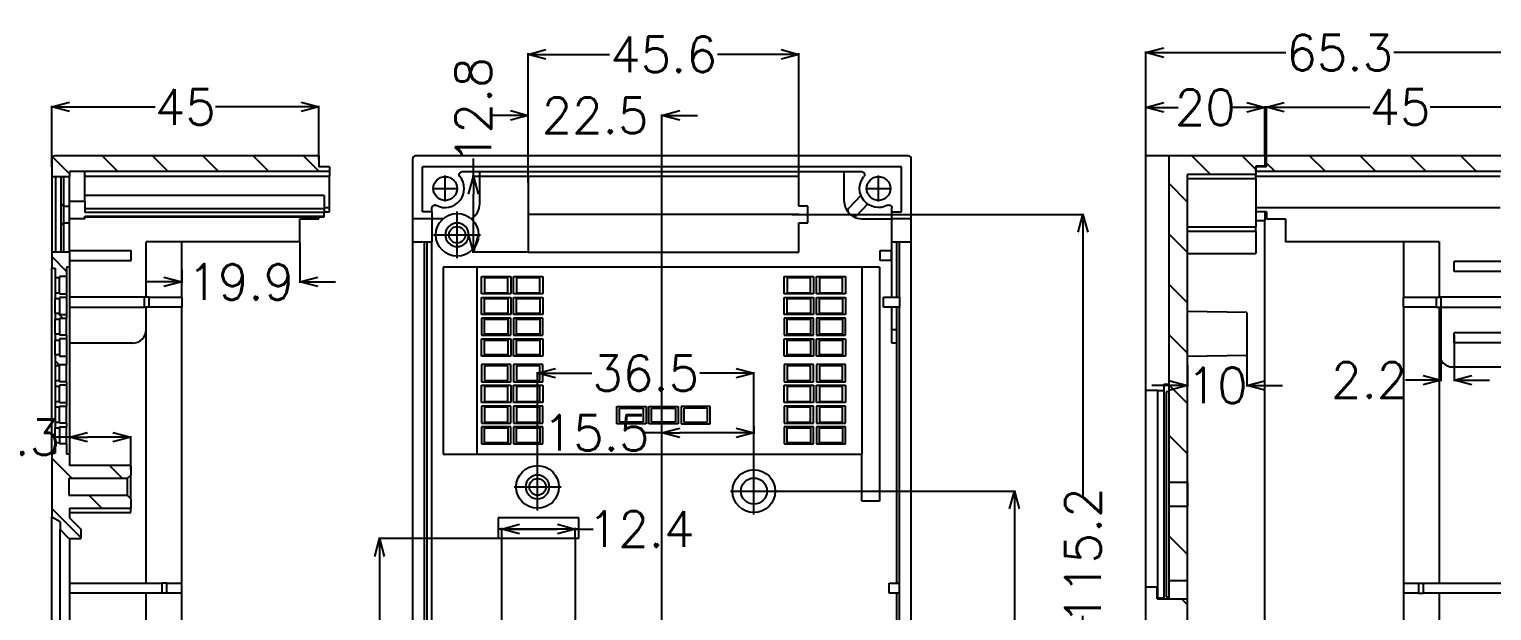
# Model space of a CAD drawing. Header units: millimetres. Extents: x 0 to 1895, y 0 to 1126.
# Drawn here: x 1080.5 to 1326.9, y 794.7 to 892.7 of the extents above; entities that cross this region are included whole.
import ezdxf
from ezdxf.lldxf.tags import DXFTag

# ---------------------------------------------------------------- set-up
doc = ezdxf.new("R2010")
doc.units = ezdxf.units.MM
doc.header["$MEASUREMENT"] = 0
doc.layers.get('0').update_dxf_attribs({"linetype": 'CONTINUOUS'})
doc.layers.get('Defpoints').update_dxf_attribs({"linetype": 'CONTINUOUS'})
doc.layers.add('1', color=7, linetype='CONTINUOUS')
doc.layers.add('2', color=7, linetype='CONTINUOUS')
doc.styles.get("Standard").update_dxf_attribs({"font": 'txt', "bigfont": 'gbcbig.shx'})
tags = doc.linetypes.add('CENTER', pattern=[2, 1.25, -0.25, 0.25, -0.25]).pattern_tags.tags
tags[10:11] = [DXFTag(74, 4), DXFTag(75, 0), DXFTag(340, '0'), DXFTag(46, 0.0), DXFTag(50, 0.0), DXFTag(44, 0.0), DXFTag(45, 0.0)]
tags[8:9] = [DXFTag(74, 4), DXFTag(75, 0), DXFTag(340, '0'), DXFTag(46, 0.0), DXFTag(50, 0.0), DXFTag(44, 0.0), DXFTag(45, 0.0)]
tags[6:7] = [DXFTag(74, 4), DXFTag(75, 0), DXFTag(340, '0'), DXFTag(46, 0.0), DXFTag(50, 0.0), DXFTag(44, 0.0), DXFTag(45, 0.0)]
tags[4:5] = [DXFTag(74, 4), DXFTag(75, 0), DXFTag(340, '0'), DXFTag(46, 0.0), DXFTag(50, 0.0), DXFTag(44, 0.0), DXFTag(45, 0.0)]
doc.dimstyles.new('副本 (2)Standard', dxfattribs={"dimtxt": 6, "dimasz": 3, "dimexe": 0.18, "dimexo": 0.0625, "dimgap": 0.09, "dimtad": 0, "dimdec": 1, "dimzin": 0, "dimdsep": 46, "dimtxsty": 'Standard', "dimblk": 'OPEN30', "dimcen": 0.09, "dimclrd": 3, "dimclre": 3, "dimclrt": 6, "dimadec": 0, "dimazin": 0, "dimtfac": 1, "dimtdec": 4, "dimtofl": 0, "dimtmove": 0, "dimatfit": 3, "dimfxl": 0, "dimtolj": 1, "dimtzin": 0, "dimarcsym": 0})

# ---------------------------------------------------------------- blocks, each defined once
blk = doc.blocks.new('_Open30')
at = {"color": 0, "linetype": 'ByBlock', "lineweight": -2}
for p, q in [((-1, 0.268), (0, 0)), ((0, 0), (-1, -0.268)), ((0, 0), (-1, 0))]:
    blk.add_line(p, q, dxfattribs=at)
blk = doc.blocks.new('*D67')
at = {"color": 3, "lineweight": -2}
for p, q in [((1268.66, 870.47), (1268.66, 888.93)), ((1271.66, 888.75), (1292.22, 888.75)), ((1330.96, 888.75), (1310.4, 888.75)), ((1333.96, 870.18), (1333.96, 888.93))]:
    blk.add_line(p, q, dxfattribs=at)
at = {"layer": 'Defpoints', "color": 0}
for p in [(1268.66, 888.75), (1268.66, 870.41), (1333.96, 870.12)]:
    blk.add_point(p, dxfattribs=at)
at = {"color": 3, "lineweight": -2, "xscale": 3, "yscale": 3, "zscale": 3, "rotation": 180}
blk.add_blockref('_Open30', (1268.66, 888.75), dxfattribs=at)
at = {"color": 3, "lineweight": -2, "xscale": 3, "yscale": 3, "zscale": 3}
blk.add_blockref('_Open30', (1333.96, 888.75), dxfattribs=at)
at = {"color": 6, "insert": (1301.31, 888.75), "char_height": 6, "attachment_point": 5}
blk.add_mtext('\\A1;65.3', dxfattribs=at)
blk = doc.blocks.new('*D68')
at = {"color": 3, "lineweight": -2}
for p, q in [((1288.96, 871.39), (1288.96, 879.74)), ((1333.96, 875.25), (1333.96, 879.74)), ((1291.96, 879.56), (1306.37, 879.56)), ((1330.96, 879.56), (1316.55, 879.56))]:
    blk.add_line(p, q, dxfattribs=at)
at = {"layer": 'Defpoints', "color": 0}
for p in [(1333.96, 879.56), (1333.96, 875.18), (1288.96, 871.33)]:
    blk.add_point(p, dxfattribs=at)
at = {"color": 3, "lineweight": -2, "xscale": 3, "yscale": 3, "zscale": 3, "rotation": 180}
blk.add_blockref('_Open30', (1288.96, 879.56), dxfattribs=at)
at = {"color": 3, "lineweight": -2, "xscale": 3, "yscale": 3, "zscale": 3}
blk.add_blockref('_Open30', (1333.96, 879.56), dxfattribs=at)
at = {"color": 6, "insert": (1311.46, 879.56), "char_height": 6, "attachment_point": 5}
blk.add_mtext('\\A1;45', dxfattribs=at)
blk = doc.blocks.new('*D70')
at = {"color": 3, "lineweight": -2}
for p, q in [((1268.66, 878.22), (1268.66, 879.7)), ((1288.66, 871.39), (1288.66, 879.7)), ((1271.66, 879.52), (1274.07, 879.52)), ((1285.66, 879.52), (1283.25, 879.52))]:
    blk.add_line(p, q, dxfattribs=at)
at = {"layer": 'Defpoints', "color": 0}
for p in [(1268.66, 879.52), (1268.66, 878.16), (1288.66, 871.33)]:
    blk.add_point(p, dxfattribs=at)
at = {"color": 3, "lineweight": -2, "xscale": 3, "yscale": 3, "zscale": 3, "rotation": 180}
blk.add_blockref('_Open30', (1268.66, 879.52), dxfattribs=at)
at = {"color": 3, "lineweight": -2, "xscale": 3, "yscale": 3, "zscale": 3}
blk.add_blockref('_Open30', (1288.66, 879.52), dxfattribs=at)
at = {"color": 6, "insert": (1278.66, 879.52), "char_height": 6, "attachment_point": 5}
blk.add_mtext('\\A1;20', dxfattribs=at)
blk = doc.blocks.new('*D71')
at = {"color": 3, "lineweight": -2}
for p, q in [((1275.66, 836.04), (1275.66, 832.46)), ((1285.66, 837.67), (1285.66, 832.46)), ((1272.66, 832.64), (1269.66, 832.64)), ((1288.66, 832.64), (1291.66, 832.64))]:
    blk.add_line(p, q, dxfattribs=at)
at = {"layer": 'Defpoints', "color": 0}
for p in [(1285.66, 837.73), (1275.66, 836.11), (1275.66, 832.64)]:
    blk.add_point(p, dxfattribs=at)
at = {"color": 3, "lineweight": -2, "xscale": 3, "yscale": 3, "zscale": 3}
blk.add_blockref('_Open30', (1275.66, 832.64), dxfattribs=at)
at = {"color": 3, "lineweight": -2, "xscale": 3, "yscale": 3, "zscale": 3, "rotation": 180}
blk.add_blockref('_Open30', (1285.66, 832.64), dxfattribs=at)
at = {"color": 6, "insert": (1280.66, 832.64), "char_height": 6, "attachment_point": 5}
blk.add_mtext('\\A1;10', dxfattribs=at)
blk = doc.blocks.new('*D75')
at = {"color": 3, "lineweight": -2}
for p, q in [((1318.36, 846.87), (1318.36, 833.36)), ((1320.56, 841.09), (1320.56, 833.36)), ((1315.36, 833.54), (1312.36, 833.54)), ((1323.56, 833.54), (1326.56, 833.54))]:
    blk.add_line(p, q, dxfattribs=at)
at = {"layer": 'Defpoints', "color": 0}
for p in [(1318.36, 846.93), (1320.56, 841.16), (1320.56, 833.54)]:
    blk.add_point(p, dxfattribs=at)
at = {"color": 3, "lineweight": -2, "xscale": 3, "yscale": 3, "zscale": 3}
blk.add_blockref('_Open30', (1318.36, 833.54), dxfattribs=at)
at = {"color": 3, "lineweight": -2, "xscale": 3, "yscale": 3, "zscale": 3, "rotation": 180}
blk.add_blockref('_Open30', (1320.56, 833.54), dxfattribs=at)
at = {"color": 6, "insert": (1306.27, 833.54), "char_height": 6, "attachment_point": 5}
blk.add_mtext('\\A1;2.2', dxfattribs=at)
blk = doc.blocks.new('*D91')
at = {"color": 3, "lineweight": -2}
for p, q in [((1428.03, 857.83), (1428.21, 857.83)), ((1428.12, 857.74), (1428.12, 857.92)), ((1435, 853.37), (1432.49, 855))]:
    blk.add_line(p, q, dxfattribs=at)
at = {"layer": 'Defpoints', "color": 0}
for p in [(1426.27, 859.02), (1429.97, 856.63)]:
    blk.add_point(p, dxfattribs=at)
at = {"color": 3, "lineweight": -2, "xscale": 3, "yscale": 3, "zscale": 3, "rotation": 147.0817108154297}
blk.add_blockref('_Open30', (1429.97, 856.63), dxfattribs=at)
at = {"color": 6, "insert": (1442.63, 848.43), "char_height": 6, "attachment_point": 5, "rotation": 327.0817}
blk.add_mtext('\\A1;∅4.4', dxfattribs=at)
blk = doc.blocks.new('*D92')
at = {"color": 3, "lineweight": -2}
for p, q in [((1397.85, 874.83), (1407.85, 869.07)), ((1412.53, 866.33), (1412.71, 866.33)), ((1412.62, 866.24), (1412.62, 866.42))]:
    blk.add_line(p, q, dxfattribs=at)
at = {"layer": 'Defpoints', "color": 0}
for p in [(1410.45, 867.58), (1414.79, 865.08)]:
    blk.add_point(p, dxfattribs=at)
at = {"color": 3, "lineweight": -2, "xscale": 3, "yscale": 3, "zscale": 3, "rotation": 330.0817565917969}
blk.add_blockref('_Open30', (1410.45, 867.58), dxfattribs=at)
at = {"color": 6, "insert": (1393.44, 877.37), "char_height": 6, "attachment_point": 5, "rotation": 330.0817}
blk.add_mtext('\\A1;∅5', dxfattribs=at)
blk = doc.blocks.new('*D93')
at = {"color": 3, "lineweight": -2}
for p, q in [((1155.35, 867.88), (1155.35, 870.88)), ((1164.53, 867.88), (1155.17, 867.88)), ((1155.35, 858.08), (1155.35, 864.88)), ((1164.53, 855.08), (1155.17, 855.08))]:
    blk.add_line(p, q, dxfattribs=at)
at = {"layer": 'Defpoints', "color": 0}
for p in [(1155.35, 867.88), (1164.59, 867.88), (1164.59, 855.08)]:
    blk.add_point(p, dxfattribs=at)
at = {"color": 3, "lineweight": -2, "xscale": 3, "yscale": 3, "zscale": 3}
for p, rotation in [((1155.35, 867.88), 90), ((1155.35, 855.08), 270)]:
    blk.add_blockref('_Open30', p, dxfattribs=dict(at, rotation=rotation))
at = {"color": 6, "insert": (1155.35, 878.97), "char_height": 6, "attachment_point": 5, "rotation": 90}
blk.add_mtext('\\A1;12.8', dxfattribs=at)
blk = doc.blocks.new('*D94')
at = {"color": 3, "lineweight": -2}
for p, q in [((1164.59, 866.88), (1164.59, 888.63)), ((1167.59, 888.45), (1178.3, 888.45)), ((1207.19, 888.45), (1196.48, 888.45)), ((1210.19, 866.88), (1210.19, 888.63))]:
    blk.add_line(p, q, dxfattribs=at)
at = {"layer": 'Defpoints', "color": 0}
for p in [(1210.19, 888.45), (1164.59, 866.82), (1210.19, 866.82)]:
    blk.add_point(p, dxfattribs=at)
at = {"color": 3, "lineweight": -2, "xscale": 3, "yscale": 3, "zscale": 3, "rotation": 180}
blk.add_blockref('_Open30', (1164.59, 888.45), dxfattribs=at)
at = {"color": 3, "lineweight": -2, "xscale": 3, "yscale": 3, "zscale": 3}
blk.add_blockref('_Open30', (1210.19, 888.45), dxfattribs=at)
at = {"color": 6, "insert": (1187.39, 888.45), "char_height": 6, "attachment_point": 5}
blk.add_mtext('\\A1;45.6', dxfattribs=at)
blk = doc.blocks.new('*D95')
at = {"color": 3, "lineweight": -2}
for p, q in [((1161.59, 878.16), (1158.59, 878.16)), ((1164.59, 874.88), (1164.59, 878.34)), ((1187.12, 870.63), (1187.12, 878.34)), ((1190.12, 878.16), (1193.12, 878.16))]:
    blk.add_line(p, q, dxfattribs=at)
at = {"layer": 'Defpoints', "color": 0}
for p in [(1187.12, 878.16), (1164.59, 874.81), (1187.12, 870.57)]:
    blk.add_point(p, dxfattribs=at)
at = {"color": 3, "lineweight": -2, "xscale": 3, "yscale": 3, "zscale": 3}
blk.add_blockref('_Open30', (1164.59, 878.16), dxfattribs=at)
at = {"color": 3, "lineweight": -2, "xscale": 3, "yscale": 3, "zscale": 3, "rotation": 180}
blk.add_blockref('_Open30', (1187.12, 878.16), dxfattribs=at)
at = {"color": 6, "insert": (1175.86, 878.16), "char_height": 6, "attachment_point": 5}
blk.add_mtext('\\A1;22.5', dxfattribs=at)
blk = doc.blocks.new('*D96')
at = {"color": 3, "lineweight": -2}
for p, q in [((1209.07, 861.48), (1258.22, 861.48)), ((1258.04, 858.48), (1258.04, 813.99)), ((1258.04, 749.33), (1258.04, 793.81)), ((1224.91, 746.33), (1258.22, 746.33))]:
    blk.add_line(p, q, dxfattribs=at)
at = {"layer": 'Defpoints', "color": 0}
for p in [(1209.01, 861.48), (1224.85, 746.33), (1258.04, 746.33)]:
    blk.add_point(p, dxfattribs=at)
at = {"color": 3, "lineweight": -2, "xscale": 3, "yscale": 3, "zscale": 3}
for p, rotation in [((1258.04, 861.48), 90), ((1258.04, 746.33), 270)]:
    blk.add_blockref('_Open30', p, dxfattribs=dict(at, rotation=rotation))
at = {"color": 6, "insert": (1258.04, 803.9), "char_height": 6, "attachment_point": 5, "rotation": 90}
blk.add_mtext('\\A1;115.2', dxfattribs=at)
blk = doc.blocks.new('*D97')
at = {"color": 3, "lineweight": -2}
for p, q in [((1166.17, 819.55), (1166.17, 834.89)), ((1169.17, 834.71), (1175.31, 834.71)), ((1199.62, 834.71), (1193.49, 834.71)), ((1202.62, 818.85), (1202.62, 834.89))]:
    blk.add_line(p, q, dxfattribs=at)
at = {"layer": 'Defpoints', "color": 0}
for p in [(1202.62, 834.71), (1166.17, 819.49), (1202.62, 818.79)]:
    blk.add_point(p, dxfattribs=at)
at = {"color": 3, "lineweight": -2, "xscale": 3, "yscale": 3, "zscale": 3, "rotation": 180}
blk.add_blockref('_Open30', (1166.17, 834.71), dxfattribs=at)
at = {"color": 3, "lineweight": -2, "xscale": 3, "yscale": 3, "zscale": 3}
blk.add_blockref('_Open30', (1202.62, 834.71), dxfattribs=at)
at = {"color": 6, "insert": (1184.4, 834.71), "char_height": 6, "attachment_point": 5}
blk.add_mtext('\\A1;36.5', dxfattribs=at)
blk = doc.blocks.new('*D98')
at = {"color": 3, "lineweight": -2}
for p, q in [((1202.62, 825.79), (1202.62, 824.47)), ((1187.12, 824.65), (1184.12, 824.65)), ((1187.12, 823.8), (1187.12, 824.83)), ((1199.62, 824.65), (1190.12, 824.65))]:
    blk.add_line(p, q, dxfattribs=at)
at = {"layer": 'Defpoints', "color": 0}
for p in [(1202.62, 825.85), (1187.12, 824.65), (1187.12, 823.74)]:
    blk.add_point(p, dxfattribs=at)
at = {"color": 3, "lineweight": -2, "xscale": 3, "yscale": 3, "zscale": 3, "rotation": 180}
blk.add_blockref('_Open30', (1187.12, 824.65), dxfattribs=at)
at = {"color": 3, "lineweight": -2, "xscale": 3, "yscale": 3, "zscale": 3}
blk.add_blockref('_Open30', (1202.62, 824.65), dxfattribs=at)
at = {"color": 6, "insert": (1176.03, 824.65), "char_height": 6, "attachment_point": 5}
blk.add_mtext('\\A1;15.5', dxfattribs=at)
blk = doc.blocks.new('*D99')
at = {"color": 3, "lineweight": -2}
for p, q in [((1206.64, 814.83), (1246.67, 814.83)), ((1246.49, 811.83), (1246.49, 789.67)), ((1246.49, 749.33), (1246.49, 771.49)), ((1248.47, 746.33), (1246.31, 746.33))]:
    blk.add_line(p, q, dxfattribs=at)
at = {"layer": 'Defpoints', "color": 0}
for p in [(1206.58, 814.83), (1246.49, 746.33), (1248.53, 746.33)]:
    blk.add_point(p, dxfattribs=at)
at = {"color": 3, "lineweight": -2, "xscale": 3, "yscale": 3, "zscale": 3}
for p, rotation in [((1246.49, 814.83), 90), ((1246.49, 746.33), 270)]:
    blk.add_blockref('_Open30', p, dxfattribs=dict(at, rotation=rotation))
at = {"color": 6, "insert": (1246.49, 780.58), "char_height": 6, "attachment_point": 5, "rotation": 90}
blk.add_mtext('\\A1;68.5', dxfattribs=at)
blk = doc.blocks.new('*D100')
at = {"color": 3, "lineweight": -2}
for p, q in [((1160.13, 806.89), (1160.13, 808.61)), ((1163.13, 808.43), (1169.53, 808.43)), ((1172.53, 806.89), (1172.53, 808.61)), ((1172.53, 808.43), (1175.53, 808.43))]:
    blk.add_line(p, q, dxfattribs=at)
at = {"layer": 'Defpoints', "color": 0}
for p in [(1172.53, 808.43), (1160.13, 806.83), (1172.53, 806.83)]:
    blk.add_point(p, dxfattribs=at)
at = {"color": 3, "lineweight": -2, "xscale": 3, "yscale": 3, "zscale": 3, "rotation": 180}
blk.add_blockref('_Open30', (1160.13, 808.43), dxfattribs=at)
at = {"color": 3, "lineweight": -2, "xscale": 3, "yscale": 3, "zscale": 3}
blk.add_blockref('_Open30', (1172.53, 808.43), dxfattribs=at)
at = {"color": 6, "insert": (1183.62, 808.43), "char_height": 6, "attachment_point": 5}
blk.add_mtext('\\A1;12.4', dxfattribs=at)
blk = doc.blocks.new('*D101')
at = {"color": 3, "lineweight": -2}
for p, q in [((1160.46, 806.83), (1139.37, 806.83)), ((1139.55, 803.83), (1139.55, 773.74)), ((1139.55, 725.48), (1139.55, 755.56)), ((1161.77, 722.48), (1139.37, 722.48))]:
    blk.add_line(p, q, dxfattribs=at)
at = {"layer": 'Defpoints', "color": 0}
for p in [(1139.55, 806.83), (1160.53, 806.83), (1161.83, 722.48)]:
    blk.add_point(p, dxfattribs=at)
at = {"color": 3, "lineweight": -2, "xscale": 3, "yscale": 3, "zscale": 3}
for p, rotation in [((1139.55, 806.83), 90), ((1139.55, 722.48), 270)]:
    blk.add_blockref('_Open30', p, dxfattribs=dict(at, rotation=rotation))
at = {"color": 6, "insert": (1139.55, 764.65), "char_height": 6, "attachment_point": 5, "rotation": 90}
blk.add_mtext('\\A1;84.4', dxfattribs=at)
blk = doc.blocks.new('*D114')
at = {"color": 3, "lineweight": -2}
for p, q in [((1087.33, 823.92), (1084.33, 823.92)), ((1087.33, 823.9), (1087.33, 824.1)), ((1094.63, 823.92), (1090.33, 823.92)), ((1097.63, 818.39), (1097.63, 824.1))]:
    blk.add_line(p, q, dxfattribs=at)
at = {"layer": 'Defpoints', "color": 0}
for p in [(1087.33, 823.92), (1087.33, 823.83), (1097.63, 818.33)]:
    blk.add_point(p, dxfattribs=at)
at = {"color": 3, "lineweight": -2, "xscale": 3, "yscale": 3, "zscale": 3, "rotation": 180}
blk.add_blockref('_Open30', (1087.33, 823.92), dxfattribs=at)
at = {"color": 3, "lineweight": -2, "xscale": 3, "yscale": 3, "zscale": 3}
blk.add_blockref('_Open30', (1097.63, 823.92), dxfattribs=at)
at = {"color": 6, "insert": (1076.74, 823.92), "char_height": 6, "attachment_point": 5}
blk.add_mtext('\\A1;10.3', dxfattribs=at)
blk = doc.blocks.new('*D116')
at = {"color": 3, "lineweight": -2}
for p, q in [((1084.33, 869.42), (1084.33, 879.78)), ((1087.33, 879.6), (1101.74, 879.6)), ((1126.33, 879.6), (1111.92, 879.6)), ((1129.33, 870.77), (1129.33, 879.78))]:
    blk.add_line(p, q, dxfattribs=at)
at = {"layer": 'Defpoints', "color": 0}
for p in [(1129.33, 879.6), (1129.33, 870.71), (1084.33, 869.35)]:
    blk.add_point(p, dxfattribs=at)
at = {"color": 3, "lineweight": -2, "xscale": 3, "yscale": 3, "zscale": 3, "rotation": 180}
blk.add_blockref('_Open30', (1084.33, 879.6), dxfattribs=at)
at = {"color": 3, "lineweight": -2, "xscale": 3, "yscale": 3, "zscale": 3}
blk.add_blockref('_Open30', (1129.33, 879.6), dxfattribs=at)
at = {"color": 6, "insert": (1106.83, 879.6), "char_height": 6, "attachment_point": 5}
blk.add_mtext('\\A1;45', dxfattribs=at)
blk = doc.blocks.new('*D117')
at = {"color": 3, "lineweight": -2}
for p, q in [((1126.13, 856.77), (1126.13, 849.92)), ((1103.23, 850.1), (1100.23, 850.1)), ((1106.23, 852.12), (1106.23, 849.92)), ((1129.13, 850.1), (1132.13, 850.1))]:
    blk.add_line(p, q, dxfattribs=at)
at = {"layer": 'Defpoints', "color": 0}
for p in [(1126.13, 856.83), (1106.23, 852.18), (1106.23, 850.1)]:
    blk.add_point(p, dxfattribs=at)
at = {"color": 3, "lineweight": -2, "xscale": 3, "yscale": 3, "zscale": 3}
blk.add_blockref('_Open30', (1106.23, 850.1), dxfattribs=at)
at = {"color": 3, "lineweight": -2, "xscale": 3, "yscale": 3, "zscale": 3, "rotation": 180}
blk.add_blockref('_Open30', (1126.13, 850.1), dxfattribs=at)
at = {"color": 6, "insert": (1116.18, 850.1), "char_height": 6, "attachment_point": 5}
blk.add_mtext('\\A1;19.9', dxfattribs=at)

msp = doc.modelspace()

# ---------------------------------------------------------------- linework, layer by layer
at = {"color": 251}
for p, q in [((1084.48, 871.18), (1087.33, 868.33)), ((1092.82, 871.33), (1095.46, 868.68)), ((1101.3, 871.33), (1103.94, 868.68)), ((1109.78, 871.33), (1112.42, 868.68)), ((1118.26, 871.33), (1120.91, 868.68)), ((1126.74, 871.33), (1129.39, 868.68)), ((1279.53, 868.18), (1276.38, 871.33)), ((1287.16, 869.03), (1284.86, 871.33)), ((1290.41, 868.68), (1288.96, 870.12)), ((1298.89, 868.68), (1296.24, 871.33)), ((1307.37, 868.68), (1304.72, 871.33)), ((1315.85, 868.68), (1313.2, 871.33)), ((1324.33, 868.68), (1321.68, 871.33)), ((1275.66, 863.56), (1272.56, 866.66)), ((1275.66, 855.07), (1272.56, 858.17)), ((1084.33, 854.35), (1086.83, 851.85)), ((1275.66, 846.58), (1272.56, 849.68)), ((1085.41, 844.79), (1086.2, 843.99)), ((1275.66, 838.09), (1272.56, 841.19)), ((1084.93, 836.77), (1085.57, 836.14)), ((1275.66, 829.6), (1272.56, 832.7)), ((1275.66, 821.11), (1272.56, 824.21)), ((1084.33, 820.39), (1087.79, 816.93)), ((1094.08, 819.13), (1096.27, 816.93)), ((1090.59, 814.13), (1092.79, 811.93)), ((1084.33, 811.9), (1089.23, 807)), ((1275.66, 812.62), (1275.65, 812.64)), ((1275.66, 804.13), (1272.56, 807.24)), ((1275.66, 795.64), (1274.63, 796.68))]:
    msp.add_line(p, q, dxfattribs=at)
at = {"layer": '1', "color": 21}
for p, q in [((1272.56, 871.33), (1268.66, 871.33)), ((1268.66, 831.78), (1268.66, 871.33)), ((1272.56, 816.94), (1272.56, 871.33)), ((1288.66, 871.33), (1272.56, 871.33)), ((1288.66, 871.33), (1288.66, 869.58)), ((1287.16, 868.18), (1275.66, 868.18)), ((1275.66, 816.94), (1275.66, 868.18)), ((1275.66, 867.54), (1287.16, 867.54)), ((1288.66, 869.58), (1287.16, 869.58)), ((1287.16, 869.58), (1287.16, 868.18)), ((1287.16, 867.54), (1287.16, 868.18)), ((1287.16, 867.54), (1287.16, 859.4)), ((1288.66, 869.58), (1288.66, 869.48)), ((1288.66, 860.38), (1287.16, 860.38)), ((1288.66, 861.93), (1288.66, 860.38)), ((1288.66, 632.28), (1288.66, 860.38)), ((1275.66, 859.4), (1287.16, 859.4)), ((1287.16, 858.58), (1275.66, 858.58)), ((1287.16, 858.58), (1287.16, 859.4)), ((1287.16, 858.58), (1287.16, 854.88)), ((1275.66, 854.88), (1287.16, 854.88)), ((1285.66, 844.93), (1275.66, 845.1)), ((1285.66, 844.93), (1285.66, 837.73)), ((1275.66, 837.55), (1285.66, 837.73)), ((1271.66, 832.83), (1272.56, 832.83)), ((1271.66, 832.83), (1271.66, 831.78)), ((1270.66, 831.78), (1268.66, 831.78)), ((1268.66, 798.63), (1268.66, 831.78)), ((1270.66, 831.78), (1271.66, 831.78)), ((1270.66, 796.78), (1270.66, 831.78)), ((1271.66, 831.78), (1271.66, 796.78)), ((1272.56, 831.58), (1272.06, 831.58)), ((1272.06, 831.58), (1272.06, 796.98)), ((1272.56, 816.28), (1272.56, 816.94)), ((1272.56, 812.28), (1272.56, 816.28)), ((1275.65, 816.28), (1272.56, 816.28)), ((1275.65, 816.28), (1275.65, 812.28)), ((1275.66, 799.68), (1275.66, 816.94)), ((1272.56, 799.68), (1272.56, 812.28)), ((1272.56, 812.28), (1275.65, 812.28)), ((1268.66, 694.03), (1268.66, 798.63)), ((1270.56, 798.63), (1268.66, 798.63)), ((1270.56, 796.68), (1270.56, 798.63)), ((1272.56, 796.68), (1272.56, 799.68)), ((1275.66, 799.68), (1272.56, 799.68)), ((1275.66, 796.68), (1275.66, 799.68)), ((1270.66, 796.78), (1270.56, 796.78)), ((1270.56, 796.68), (1275.66, 796.68)), ((1271.66, 796.78), (1270.66, 796.78)), ((1271.66, 796.78), (1271.66, 796.68)), ((1272.06, 796.98), (1272.56, 796.98)), ((1275.66, 695.98), (1275.66, 796.68))]:
    msp.add_line(p, q, dxfattribs=at)
at = {"layer": '2', "color": 7}
for p, q in [((1084.33, 870.83), (1084.33, 867.88)), ((1129.33, 871.33), (1084.83, 871.33)), ((1129.33, 871.33), (1129.33, 869.48)), ((1145.12, 870.83), (1145.12, 860.73)), ((1228.62, 871.33), (1145.62, 871.33)), ((1229.12, 860.73), (1229.12, 870.83)), ((1288.96, 869.48), (1288.96, 871.33)), ((1333.46, 871.33), (1288.96, 871.33)), ((1084.33, 867.88), (1084.33, 855.08)), ((1084.33, 867.88), (1087.33, 867.88)), ((1085.03, 855.08), (1085.03, 867.88)), ((1085.93, 863.28), (1085.93, 867.88)), ((1086.33, 867.88), (1086.33, 862.88)), ((1087.33, 868.68), (1087.33, 867.88)), ((1131.13, 868.68), (1087.33, 868.68)), ((1087.33, 862.88), (1087.33, 867.88)), ((1089.93, 863.73), (1089.93, 868.68)), ((1131.13, 867.86), (1089.93, 867.86)), ((1131.13, 869.48), (1129.33, 869.48)), ((1131.13, 869.48), (1131.13, 868.68)), ((1131.13, 868.68), (1131.13, 867.86)), ((1131.13, 862.63), (1131.13, 867.86)), ((1227.47, 869.48), (1146.77, 869.48)), ((1146.77, 861.93), (1146.77, 869.48)), ((1153.48, 868.68), (1220.76, 868.68)), ((1156.42, 863.28), (1156.42, 868.68)), ((1210.19, 867.88), (1164.59, 867.88)), ((1164.59, 867.88), (1164.59, 855.08)), ((1210.19, 862.88), (1210.19, 867.88)), ((1217.82, 863.73), (1217.82, 868.68)), ((1227.47, 861.93), (1227.47, 869.48)), ((1288.96, 869.48), (1287.16, 869.48)), ((1287.16, 868.68), (1287.16, 869.48)), ((1330.96, 868.68), (1287.16, 868.68)), ((1328.36, 867.86), (1287.16, 867.86)), ((1085.93, 859.68), (1085.93, 863.28)), ((1086.33, 862.88), (1085.93, 863.28)), ((1086.33, 862.88), (1086.33, 860.08)), ((1086.33, 862.88), (1087.33, 862.88)), ((1087.33, 863.73), (1089.93, 863.73)), ((1087.33, 860.08), (1087.33, 862.88)), ((1130.23, 864.64), (1089.93, 864.64)), ((1089.93, 863.73), (1089.93, 861.79)), ((1089.93, 862.46), (1130.23, 862.46)), ((1130.23, 864.64), (1130.23, 862.46)), ((1130.23, 862.63), (1131.13, 862.63)), ((1131.13, 862.57), (1130.23, 862.57)), ((1130.23, 862.46), (1130.23, 861.79)), ((1131.13, 862.63), (1131.13, 862.57)), ((1131.13, 861.93), (1131.13, 862.57)), ((1148.37, 861.93), (1148.37, 862.57)), ((1211.69, 862.88), (1210.19, 862.88)), ((1211.69, 860.08), (1211.69, 862.88)), ((1220.65, 864.64), (1218.55, 862.46)), ((1221.78, 863.21), (1219.88, 861.25)), ((1225.87, 861.93), (1225.87, 862.57)), ((1287.16, 862.63), (1328.36, 862.63)), ((1328.36, 862.57), (1287.16, 862.57)), ((1086.33, 860.08), (1085.93, 859.68)), ((1086.33, 860.08), (1087.33, 860.08)), ((1086.33, 860.08), (1086.33, 855.08)), ((1089.93, 860.73), (1087.33, 860.73)), ((1087.33, 855.08), (1087.33, 860.08)), ((1130.23, 861.79), (1089.93, 861.79)), ((1089.93, 860.73), (1089.93, 861.16)), ((1089.93, 861.16), (1130.23, 861.16)), ((1089.93, 861.09), (1130.23, 861.09)), ((1126.13, 856.83), (1126.13, 860.73)), ((1126.13, 860.73), (1129.33, 860.73)), ((1129.33, 860.73), (1129.33, 861.09)), ((1130.23, 861.93), (1131.13, 861.93)), ((1130.23, 861.16), (1130.23, 861.79)), ((1130.23, 861.09), (1130.23, 861.16)), ((1148.37, 860.73), (1145.12, 860.73)), ((1145.12, 860.73), (1145.12, 856.83)), ((1148.37, 861.93), (1146.77, 861.93)), ((1148.37, 861.93), (1148.37, 860.73)), ((1150.24, 860.73), (1148.37, 860.73)), ((1148.37, 860.73), (1148.37, 856.83)), ((1210.19, 860.08), (1211.69, 860.08)), ((1210.19, 855.08), (1210.19, 860.08)), ((1220.82, 860.73), (1225.87, 860.73)), ((1225.87, 860.73), (1225.87, 861.93)), ((1225.87, 861.93), (1227.47, 861.93)), ((1229.12, 860.73), (1225.87, 860.73)), ((1225.87, 856.83), (1225.87, 860.73)), ((1229.12, 856.83), (1229.12, 860.73)), ((1288.96, 861.93), (1287.16, 861.93)), ((1288.96, 861.93), (1288.96, 860.73)), ((1288.96, 860.73), (1292.16, 860.73)), ((1292.16, 860.73), (1292.16, 856.83)), ((1085.93, 855.08), (1085.93, 859.68)), ((1087.33, 855.08), (1084.33, 855.08)), ((1084.33, 855.08), (1084.33, 852.4)), ((1087.33, 855.38), (1097.73, 855.38)), ((1087.33, 855.08), (1087.33, 852.58)), ((1097.73, 853.68), (1097.73, 855.38)), ((1126.13, 856.83), (1100.23, 856.83)), ((1100.23, 847.53), (1100.23, 856.83)), ((1106.23, 847.53), (1106.23, 856.83)), ((1145.12, 856.83), (1148.37, 856.83)), ((1145.12, 856.83), (1145.12, 635.83)), ((1147.12, 635.83), (1147.12, 856.83)), ((1147.57, 635.83), (1147.57, 856.83)), ((1148.37, 635.83), (1148.37, 856.83)), ((1164.59, 855.08), (1210.19, 855.08)), ((1223.87, 853.68), (1223.87, 855.38)), ((1223.87, 855.38), (1225.77, 855.38)), ((1225.77, 853.68), (1225.77, 855.38)), ((1225.87, 847.53), (1225.87, 856.83)), ((1225.87, 856.83), (1229.12, 856.83)), ((1226.67, 847.53), (1226.67, 856.83)), ((1227.12, 847.53), (1227.12, 856.83)), ((1229.12, 635.83), (1229.12, 856.83)), ((1318.06, 856.83), (1292.16, 856.83)), ((1312.06, 856.83), (1312.06, 847.53)), ((1318.06, 856.83), (1318.06, 847.53)), ((1087.33, 852.58), (1086.83, 852.58)), ((1086.83, 852.58), (1086.83, 850.98)), ((1087.33, 853.68), (1097.73, 853.68)), ((1087.33, 852.58), (1087.33, 821.03)), ((1223.77, 852.58), (1150.27, 852.58)), ((1150.27, 852.58), (1150.27, 821.03)), ((1156.02, 821.03), (1156.02, 852.58)), ((1220.77, 852.58), (1220.77, 821.03)), ((1223.77, 852.58), (1223.77, 813.13)), ((1225.77, 853.68), (1223.87, 853.68)), ((1330.96, 853.53), (1320.56, 853.53)), ((1320.56, 851.83), (1320.56, 853.53)), ((1084.33, 821.2), (1084.33, 852.4)), ((1084.33, 852.4), (1084.93, 852.4)), ((1084.93, 852.4), (1084.93, 850.78)), ((1084.93, 850.78), (1084.93, 848.28)), ((1085.63, 850.78), (1084.93, 850.78)), ((1086.83, 850.98), (1085.63, 850.98)), ((1085.63, 850.98), (1085.63, 850.78)), ((1085.63, 848.28), (1085.63, 850.78)), ((1086.83, 850.98), (1086.83, 848.09)), ((1156.74, 850.98), (1161.64, 850.98)), ((1156.74, 848.09), (1156.74, 850.98)), ((1161.14, 850.78), (1157.24, 850.78)), ((1157.24, 850.78), (1157.24, 848.28)), ((1161.14, 848.28), (1161.14, 850.78)), ((1161.64, 850.98), (1161.64, 848.09)), ((1162.14, 850.98), (1167.04, 850.98)), ((1162.14, 848.09), (1162.14, 850.98)), ((1166.54, 850.78), (1162.64, 850.78)), ((1162.64, 850.78), (1162.64, 848.28)), ((1166.54, 848.28), (1166.54, 850.78)), ((1167.04, 850.98), (1167.04, 848.09)), ((1207.74, 850.98), (1212.64, 850.98)), ((1207.74, 848.09), (1207.74, 850.98)), ((1208.24, 850.78), (1208.24, 848.28)), ((1212.14, 850.78), (1208.24, 850.78)), ((1212.14, 848.28), (1212.14, 850.78)), ((1212.64, 850.98), (1212.64, 848.09)), ((1213.14, 850.98), (1218.04, 850.98)), ((1213.14, 848.09), (1213.14, 850.98)), ((1217.54, 850.78), (1213.64, 850.78)), ((1213.64, 850.78), (1213.64, 848.28)), ((1217.54, 848.28), (1217.54, 850.78)), ((1218.04, 850.98), (1218.04, 848.09)), ((1330.96, 851.83), (1320.56, 851.83)), ((1084.93, 848.28), (1084.93, 847.29)), ((1084.93, 848.28), (1085.63, 848.28)), ((1085.63, 848.28), (1085.63, 848.09)), ((1085.63, 848.09), (1086.83, 848.09)), ((1086.83, 848.09), (1086.83, 847.49)), ((1161.64, 848.09), (1156.74, 848.09)), ((1157.24, 848.28), (1161.14, 848.28)), ((1167.04, 848.09), (1162.14, 848.09)), ((1162.64, 848.28), (1166.54, 848.28)), ((1212.64, 848.09), (1207.74, 848.09)), ((1208.24, 848.28), (1212.14, 848.28)), ((1218.04, 848.09), (1213.14, 848.09)), ((1213.64, 848.28), (1217.54, 848.28)), ((1084.93, 844.79), (1084.93, 847.29)), ((1084.93, 847.29), (1085.63, 847.29)), ((1086.83, 847.49), (1085.63, 847.49)), ((1085.63, 847.49), (1085.63, 847.29)), ((1085.63, 847.29), (1085.63, 844.79)), ((1086.83, 847.49), (1086.83, 844.59)), ((1099.93, 847.53), (1087.33, 847.53)), ((1087.33, 845.83), (1099.93, 845.83)), ((1100.73, 847.53), (1099.93, 847.53)), ((1099.93, 845.83), (1099.93, 847.53)), ((1100.73, 845.83), (1099.93, 845.83)), ((1100.23, 842.05), (1100.23, 845.83)), ((1100.73, 847.53), (1106.23, 847.53)), ((1100.73, 845.83), (1100.73, 847.53)), ((1106.23, 845.83), (1100.73, 845.83)), ((1106.23, 847.53), (1106.23, 845.83)), ((1106.23, 799.33), (1106.23, 845.83)), ((1156.74, 844.59), (1156.74, 847.49)), ((1156.74, 847.49), (1161.64, 847.49)), ((1157.24, 844.79), (1157.24, 847.29)), ((1157.24, 847.29), (1161.14, 847.29)), ((1161.14, 847.29), (1161.14, 844.79)), ((1161.64, 847.49), (1161.64, 844.59)), ((1162.14, 844.59), (1162.14, 847.49)), ((1162.14, 847.49), (1167.04, 847.49)), ((1162.64, 844.79), (1162.64, 847.29)), ((1162.64, 847.29), (1166.54, 847.29)), ((1166.54, 847.29), (1166.54, 844.79)), ((1167.04, 847.49), (1167.04, 844.59)), ((1207.74, 847.49), (1212.64, 847.49)), ((1207.74, 844.59), (1207.74, 847.49)), ((1208.24, 844.79), (1208.24, 847.29)), ((1208.24, 847.29), (1212.14, 847.29)), ((1212.14, 847.29), (1212.14, 844.79)), ((1212.64, 847.49), (1212.64, 844.59)), ((1213.14, 847.49), (1218.04, 847.49)), ((1213.14, 844.59), (1213.14, 847.49)), ((1213.64, 844.79), (1213.64, 847.29)), ((1213.64, 847.29), (1217.54, 847.29)), ((1217.54, 847.29), (1217.54, 844.79)), ((1218.04, 847.49), (1218.04, 844.59)), ((1224.47, 847.53), (1227.12, 847.53)), ((1224.47, 845.83), (1224.47, 847.53)), ((1227.12, 845.83), (1224.47, 845.83)), ((1225.87, 842.05), (1225.87, 845.83)), ((1226.67, 842.05), (1226.67, 845.83)), ((1227.12, 847.53), (1227.12, 845.83)), ((1227.12, 799.33), (1227.12, 845.83)), ((1312.06, 847.53), (1317.56, 847.53)), ((1312.06, 845.83), (1312.06, 847.53)), ((1312.06, 845.83), (1312.06, 799.33)), ((1317.56, 845.83), (1312.06, 845.83)), ((1317.56, 847.53), (1318.36, 847.53)), ((1317.56, 847.53), (1317.56, 845.83)), ((1317.56, 845.83), (1318.36, 845.83)), ((1318.06, 845.83), (1318.06, 838.05)), ((1330.96, 847.53), (1318.36, 847.53)), ((1318.36, 847.53), (1318.36, 845.83)), ((1318.36, 845.83), (1330.96, 845.83)), ((1085.63, 844.79), (1084.93, 844.79)), ((1084.93, 844.79), (1084.93, 843.79)), ((1084.93, 841.29), (1084.93, 843.79)), ((1084.93, 843.79), (1085.63, 843.79)), ((1085.63, 844.79), (1085.63, 844.59)), ((1085.63, 844.59), (1086.83, 844.59)), ((1085.63, 843.99), (1085.63, 843.79)), ((1085.63, 843.99), (1086.83, 843.99)), ((1085.63, 843.79), (1085.63, 841.29)), ((1086.83, 844.59), (1086.83, 843.99)), ((1086.83, 841.1), (1086.83, 843.99)), ((1161.64, 844.59), (1156.74, 844.59)), ((1161.64, 843.99), (1156.74, 843.99)), ((1156.74, 843.99), (1156.74, 841.1)), ((1161.14, 844.79), (1157.24, 844.79)), ((1157.24, 841.29), (1157.24, 843.79)), ((1157.24, 843.79), (1161.14, 843.79)), ((1161.14, 843.79), (1161.14, 841.29)), ((1161.64, 841.1), (1161.64, 843.99)), ((1167.04, 844.59), (1162.14, 844.59)), ((1162.14, 843.99), (1162.14, 841.1)), ((1167.04, 843.99), (1162.14, 843.99)), ((1166.54, 844.79), (1162.64, 844.79)), ((1162.64, 843.79), (1166.54, 843.79)), ((1162.64, 841.29), (1162.64, 843.79)), ((1166.54, 843.79), (1166.54, 841.29)), ((1167.04, 841.1), (1167.04, 843.99)), ((1212.64, 844.59), (1207.74, 844.59)), ((1212.64, 843.99), (1207.74, 843.99)), ((1207.74, 843.99), (1207.74, 841.1)), ((1212.14, 844.79), (1208.24, 844.79)), ((1208.24, 843.79), (1212.14, 843.79)), ((1208.24, 841.29), (1208.24, 843.79)), ((1212.14, 843.79), (1212.14, 841.29)), ((1212.64, 841.1), (1212.64, 843.99)), ((1218.04, 844.59), (1213.14, 844.59)), ((1213.14, 843.99), (1213.14, 841.1)), ((1218.04, 843.99), (1213.14, 843.99)), ((1217.54, 844.79), (1213.64, 844.79)), ((1213.64, 843.79), (1217.54, 843.79)), ((1213.64, 841.29), (1213.64, 843.79)), ((1217.54, 843.79), (1217.54, 841.29)), ((1218.04, 841.1), (1218.04, 843.99)), ((1084.93, 841.29), (1084.93, 840.3)), ((1085.63, 841.29), (1084.93, 841.29)), ((1084.93, 837.8), (1084.93, 840.3)), ((1084.93, 840.3), (1085.63, 840.3)), ((1085.63, 841.29), (1085.63, 841.1)), ((1086.83, 841.1), (1085.63, 841.1)), ((1086.83, 840.5), (1085.63, 840.5)), ((1085.63, 840.5), (1085.63, 840.3)), ((1085.63, 840.3), (1085.63, 837.8)), ((1086.83, 841.1), (1086.83, 840.5)), ((1086.83, 840.5), (1086.83, 837.6)), ((1100.23, 799.33), (1100.23, 842.05)), ((1156.74, 841.1), (1161.64, 841.1)), ((1156.74, 840.5), (1161.64, 840.5)), ((1156.74, 837.6), (1156.74, 840.5)), ((1161.14, 841.29), (1157.24, 841.29)), ((1157.24, 840.3), (1161.14, 840.3)), ((1157.24, 837.8), (1157.24, 840.3)), ((1161.14, 840.3), (1161.14, 837.8)), ((1161.64, 840.5), (1161.64, 837.6)), ((1162.14, 841.1), (1167.04, 841.1)), ((1162.14, 840.5), (1167.04, 840.5)), ((1162.14, 837.6), (1162.14, 840.5)), ((1166.54, 841.29), (1162.64, 841.29)), ((1162.64, 837.8), (1162.64, 840.3)), ((1162.64, 840.3), (1166.54, 840.3)), ((1166.54, 840.3), (1166.54, 837.8)), ((1167.04, 840.5), (1167.04, 837.6)), ((1207.74, 841.1), (1212.64, 841.1)), ((1207.74, 837.6), (1207.74, 840.5)), ((1207.74, 840.5), (1212.64, 840.5)), ((1212.14, 841.29), (1208.24, 841.29)), ((1208.24, 837.8), (1208.24, 840.3)), ((1208.24, 840.3), (1212.14, 840.3)), ((1212.14, 840.3), (1212.14, 837.8)), ((1212.64, 840.5), (1212.64, 837.6)), ((1213.14, 841.1), (1218.04, 841.1)), ((1213.14, 840.5), (1218.04, 840.5)), ((1213.14, 837.6), (1213.14, 840.5)), ((1217.54, 841.29), (1213.64, 841.29)), ((1213.64, 837.8), (1213.64, 840.3)), ((1213.64, 840.3), (1217.54, 840.3)), ((1217.54, 840.3), (1217.54, 837.8)), ((1218.04, 840.5), (1218.04, 837.6)), ((1225.87, 839.75), (1225.87, 842.05)), ((1225.87, 842.05), (1226.67, 842.05)), ((1226.67, 799.33), (1226.67, 842.05)), ((1330.96, 841.53), (1320.56, 841.53)), ((1320.56, 839.83), (1320.56, 841.53)), ((1085.63, 837.8), (1084.93, 837.8)), ((1084.93, 837.8), (1084.93, 835.96)), ((1085.63, 837.8), (1085.63, 837.6)), ((1097.93, 839.75), (1087.33, 839.75)), ((1161.14, 837.8), (1157.24, 837.8)), ((1166.54, 837.8), (1162.64, 837.8)), ((1212.14, 837.8), (1208.24, 837.8)), ((1217.54, 837.8), (1213.64, 837.8)), ((1226.67, 839.75), (1225.87, 839.75)), ((1318.06, 838.05), (1318.06, 799.33)), ((1330.96, 839.83), (1320.56, 839.83)), ((1084.93, 835.96), (1084.93, 833.46)), ((1085.63, 835.96), (1084.93, 835.96)), ((1085.63, 837.6), (1086.83, 837.6)), ((1085.63, 836.15), (1086.83, 836.15)), ((1085.63, 836.15), (1085.63, 835.96)), ((1085.63, 833.46), (1085.63, 835.96)), ((1086.83, 837.6), (1086.83, 836.15)), ((1086.83, 833.26), (1086.83, 836.15)), ((1161.64, 837.6), (1156.74, 837.6)), ((1156.74, 836.15), (1156.74, 833.26)), ((1161.64, 836.15), (1156.74, 836.15)), ((1161.14, 835.96), (1157.24, 835.96)), ((1157.24, 835.96), (1157.24, 833.46)), ((1161.14, 833.46), (1161.14, 835.96)), ((1161.64, 833.26), (1161.64, 836.15)), ((1167.04, 837.6), (1162.14, 837.6)), ((1167.04, 836.15), (1162.14, 836.15)), ((1162.14, 836.15), (1162.14, 833.26)), ((1166.54, 835.96), (1162.64, 835.96)), ((1162.64, 835.96), (1162.64, 833.46)), ((1166.54, 833.46), (1166.54, 835.96)), ((1167.04, 833.26), (1167.04, 836.15)), ((1212.64, 837.6), (1207.74, 837.6)), ((1207.74, 836.15), (1207.74, 833.26)), ((1212.64, 836.15), (1207.74, 836.15)), ((1208.24, 835.96), (1208.24, 833.46)), ((1212.14, 835.96), (1208.24, 835.96)), ((1212.14, 833.46), (1212.14, 835.96)), ((1212.64, 833.26), (1212.64, 836.15)), ((1218.04, 837.6), (1213.14, 837.6)), ((1218.04, 836.15), (1213.14, 836.15)), ((1213.14, 836.15), (1213.14, 833.26)), ((1213.64, 835.96), (1213.64, 833.46)), ((1217.54, 835.96), (1213.64, 835.96)), ((1217.54, 833.46), (1217.54, 835.96)), ((1218.04, 833.26), (1218.04, 836.15)), ((1320.36, 835.75), (1330.96, 835.75)), ((1084.93, 833.46), (1084.93, 832.46)), ((1084.93, 833.46), (1085.63, 833.46)), ((1085.63, 833.46), (1085.63, 833.26)), ((1086.83, 833.26), (1085.63, 833.26)), ((1086.83, 833.26), (1086.83, 832.66)), ((1156.74, 833.26), (1161.64, 833.26)), ((1157.24, 833.46), (1161.14, 833.46)), ((1162.14, 833.26), (1167.04, 833.26)), ((1162.64, 833.46), (1166.54, 833.46)), ((1207.74, 833.26), (1212.64, 833.26)), ((1208.24, 833.46), (1212.14, 833.46)), ((1213.14, 833.26), (1218.04, 833.26)), ((1213.64, 833.46), (1217.54, 833.46)), ((1084.93, 832.46), (1084.93, 829.96)), ((1085.63, 832.46), (1084.93, 832.46)), ((1086.83, 832.66), (1085.63, 832.66)), ((1085.63, 832.66), (1085.63, 832.46)), ((1085.63, 829.96), (1085.63, 832.46)), ((1086.83, 832.66), (1086.83, 829.77)), ((1156.74, 832.66), (1161.64, 832.66)), ((1156.74, 829.77), (1156.74, 832.66)), ((1157.24, 832.46), (1157.24, 829.96)), ((1161.14, 832.46), (1157.24, 832.46)), ((1161.14, 829.96), (1161.14, 832.46)), ((1161.64, 832.66), (1161.64, 829.77)), ((1162.14, 829.77), (1162.14, 832.66)), ((1162.14, 832.66), (1167.04, 832.66)), ((1162.64, 832.46), (1162.64, 829.96)), ((1166.54, 832.46), (1162.64, 832.46)), ((1166.54, 829.96), (1166.54, 832.46)), ((1167.04, 832.66), (1167.04, 829.77)), ((1207.74, 829.77), (1207.74, 832.66)), ((1207.74, 832.66), (1212.64, 832.66)), ((1208.24, 832.46), (1208.24, 829.96)), ((1212.14, 832.46), (1208.24, 832.46)), ((1212.14, 829.96), (1212.14, 832.46)), ((1212.64, 832.66), (1212.64, 829.77)), ((1213.14, 832.66), (1218.04, 832.66)), ((1213.14, 829.77), (1213.14, 832.66)), ((1213.64, 832.46), (1213.64, 829.96)), ((1217.54, 832.46), (1213.64, 832.46)), ((1217.54, 829.96), (1217.54, 832.46)), ((1218.04, 832.66), (1218.04, 829.77)), ((1084.93, 829.96), (1084.93, 828.97)), ((1084.93, 829.96), (1085.63, 829.96)), ((1084.93, 828.97), (1084.93, 826.47)), ((1085.63, 828.97), (1084.93, 828.97)), ((1085.63, 829.96), (1085.63, 829.77)), ((1085.63, 829.77), (1086.83, 829.77)), ((1085.63, 829.17), (1085.63, 828.97)), ((1085.63, 829.17), (1086.83, 829.17)), ((1085.63, 826.47), (1085.63, 828.97)), ((1086.83, 829.77), (1086.83, 829.17)), ((1086.83, 826.27), (1086.83, 829.17)), ((1161.64, 829.77), (1156.74, 829.77)), ((1156.74, 829.17), (1156.74, 826.27)), ((1161.64, 829.17), (1156.74, 829.17)), ((1157.24, 829.96), (1161.14, 829.96)), ((1157.24, 828.97), (1157.24, 826.47)), ((1161.14, 828.97), (1157.24, 828.97)), ((1161.14, 826.47), (1161.14, 828.97)), ((1161.64, 826.27), (1161.64, 829.17)), ((1167.04, 829.77), (1162.14, 829.77)), ((1162.14, 829.17), (1162.14, 826.27)), ((1167.04, 829.17), (1162.14, 829.17)), ((1162.64, 829.96), (1166.54, 829.96)), ((1162.64, 828.97), (1162.64, 826.47)), ((1166.54, 828.97), (1162.64, 828.97)), ((1166.54, 826.47), (1166.54, 828.97)), ((1167.04, 826.27), (1167.04, 829.17)), ((1179.52, 826.18), (1179.52, 829.08)), ((1179.52, 829.08), (1184.44, 829.08)), ((1179.98, 826.43), (1179.98, 828.83)), ((1179.98, 828.83), (1183.98, 828.83)), ((1183.98, 828.83), (1183.98, 826.43)), ((1184.44, 829.08), (1184.44, 826.18)), ((1184.94, 826.18), (1184.94, 829.08)), ((1184.94, 829.08), (1189.85, 829.08)), ((1185.39, 826.43), (1185.39, 828.83)), ((1185.39, 828.83), (1189.39, 828.83)), ((1189.39, 828.83), (1189.39, 826.43)), ((1189.85, 829.08), (1189.85, 826.18)), ((1195.27, 829.08), (1190.35, 829.08)), ((1190.35, 829.08), (1190.35, 826.18)), ((1190.81, 828.83), (1190.81, 826.43)), ((1194.81, 828.83), (1190.81, 828.83)), ((1194.81, 826.43), (1194.81, 828.83)), ((1195.27, 826.18), (1195.27, 829.08)), ((1212.64, 829.77), (1207.74, 829.77)), ((1207.74, 829.17), (1207.74, 826.27)), ((1212.64, 829.17), (1207.74, 829.17)), ((1208.24, 829.96), (1212.14, 829.96)), ((1208.24, 828.97), (1208.24, 826.47)), ((1212.14, 828.97), (1208.24, 828.97)), ((1212.14, 826.47), (1212.14, 828.97)), ((1212.64, 826.27), (1212.64, 829.17)), ((1218.04, 829.77), (1213.14, 829.77)), ((1218.04, 829.17), (1213.14, 829.17)), ((1213.14, 829.17), (1213.14, 826.27)), ((1213.64, 829.96), (1217.54, 829.96)), ((1213.64, 828.97), (1213.64, 826.47)), ((1217.54, 828.97), (1213.64, 828.97)), ((1217.54, 826.47), (1217.54, 828.97)), ((1218.04, 826.27), (1218.04, 829.17)), ((1084.93, 826.47), (1084.93, 825.48)), ((1084.93, 826.47), (1085.63, 826.47)), ((1084.93, 822.98), (1084.93, 825.48)), ((1084.93, 825.48), (1085.63, 825.48)), ((1085.63, 826.47), (1085.63, 826.27)), ((1086.83, 826.27), (1085.63, 826.27)), ((1085.63, 825.67), (1086.83, 825.67)), ((1085.63, 825.67), (1085.63, 825.48)), ((1085.63, 825.48), (1085.63, 822.98)), ((1086.83, 826.27), (1086.83, 825.67)), ((1086.83, 822.78), (1086.83, 825.67)), ((1156.74, 826.27), (1161.64, 826.27)), ((1161.64, 825.67), (1156.74, 825.67)), ((1156.74, 825.67), (1156.74, 822.78)), ((1157.24, 826.47), (1161.14, 826.47)), ((1157.24, 822.98), (1157.24, 825.48)), ((1157.24, 825.48), (1161.14, 825.48)), ((1161.14, 825.48), (1161.14, 822.98)), ((1161.64, 822.78), (1161.64, 825.67)), ((1162.14, 826.27), (1167.04, 826.27)), ((1162.14, 825.67), (1162.14, 822.78)), ((1167.04, 825.67), (1162.14, 825.67)), ((1162.64, 826.47), (1166.54, 826.47)), ((1162.64, 822.98), (1162.64, 825.48)), ((1162.64, 825.48), (1166.54, 825.48)), ((1166.54, 825.48), (1166.54, 822.98)), ((1167.04, 822.78), (1167.04, 825.67)), ((1184.44, 826.18), (1179.52, 826.18)), ((1183.98, 826.43), (1179.98, 826.43)), ((1189.85, 826.18), (1184.94, 826.18)), ((1189.39, 826.43), (1185.39, 826.43)), ((1190.35, 826.18), (1195.27, 826.18)), ((1190.81, 826.43), (1194.81, 826.43)), ((1207.74, 826.27), (1212.64, 826.27)), ((1207.74, 825.67), (1207.74, 822.78)), ((1212.64, 825.67), (1207.74, 825.67)), ((1208.24, 826.47), (1212.14, 826.47)), ((1208.24, 822.98), (1208.24, 825.48)), ((1208.24, 825.48), (1212.14, 825.48)), ((1212.14, 825.48), (1212.14, 822.98)), ((1212.64, 822.78), (1212.64, 825.67)), ((1213.14, 826.27), (1218.04, 826.27)), ((1213.14, 825.67), (1213.14, 822.78)), ((1218.04, 825.67), (1213.14, 825.67)), ((1213.64, 826.47), (1217.54, 826.47)), ((1213.64, 822.98), (1213.64, 825.48)), ((1213.64, 825.48), (1217.54, 825.48)), ((1217.54, 825.48), (1217.54, 822.98)), ((1218.04, 822.78), (1218.04, 825.67)), ((1084.93, 822.98), (1084.93, 821.2)), ((1085.63, 822.98), (1084.93, 822.98)), ((1085.63, 822.98), (1085.63, 822.78)), ((1161.14, 822.98), (1157.24, 822.98)), ((1166.54, 822.98), (1162.64, 822.98)), ((1212.14, 822.98), (1208.24, 822.98)), ((1217.54, 822.98), (1213.64, 822.98)), ((1084.33, 821.2), (1084.33, 810.42)), ((1084.33, 821.2), (1084.93, 821.2)), ((1086.83, 822.78), (1085.63, 822.78)), ((1086.83, 822.78), (1086.83, 821.03)), ((1087.33, 821.03), (1086.83, 821.03)), ((1087.33, 821.03), (1087.33, 819.13)), ((1150.27, 821.03), (1220.77, 821.03)), ((1156.74, 822.78), (1161.64, 822.78)), ((1162.14, 822.78), (1167.04, 822.78)), ((1207.74, 822.78), (1212.64, 822.78)), ((1213.14, 822.78), (1218.04, 822.78)), ((1220.77, 813.13), (1220.77, 821.03)), ((1097.63, 819.13), (1087.33, 819.13)), ((1097.63, 819.13), (1097.63, 817.53)), ((1097.03, 816.93), (1087.23, 816.93)), ((1087.23, 816.93), (1087.23, 814.13)), ((1097.63, 817.53), (1097.03, 816.93)), ((1097.03, 816.93), (1097.03, 814.13)), ((1097.63, 813.53), (1097.63, 817.53)), ((1087.23, 814.13), (1097.03, 814.13)), ((1097.03, 814.13), (1097.63, 813.53)), ((1097.63, 813.53), (1097.63, 811.93)), ((1223.77, 813.13), (1220.77, 813.13)), ((1087.33, 811.93), (1097.63, 811.93)), ((1087.33, 811.93), (1087.33, 810.33)), ((1087.33, 811.23), (1097.63, 811.23)), ((1097.63, 811.23), (1097.63, 811.93)), ((1084.33, 722.48), (1084.33, 810.42)), ((1085.73, 809.62), (1084.33, 810.42)), ((1085.73, 809.62), (1085.73, 808.38)), ((1085.73, 722.48), (1085.73, 808.38)), ((1087.23, 806.83), (1085.73, 808.38)), ((1087.33, 810.33), (1089.23, 808.43)), ((1089.23, 808.43), (1089.23, 806.83)), ((1173.13, 810.33), (1159.53, 810.33)), ((1159.53, 810.33), (1159.53, 808.43)), ((1159.53, 808.43), (1159.53, 806.83)), ((1173.13, 808.43), (1159.53, 808.43)), ((1173.13, 808.43), (1173.13, 810.33)), ((1173.13, 806.83), (1173.13, 808.43)), ((1087.23, 806.83), (1089.23, 806.83)), ((1087.33, 806.83), (1087.33, 722.48)), ((1173.13, 806.83), (1159.53, 806.83)), ((1160.13, 722.48), (1160.13, 806.83)), ((1172.53, 806.83), (1172.53, 722.48)), ((1087.33, 799.33), (1100.23, 799.33)), ((1100.23, 799.33), (1102.93, 799.33)), ((1103.73, 799.33), (1102.93, 799.33)), ((1102.93, 797.63), (1102.93, 799.33)), ((1103.73, 799.33), (1106.23, 799.33)), ((1103.73, 797.63), (1103.73, 799.33)), ((1106.23, 797.63), (1106.23, 799.33)), ((1225.42, 799.33), (1227.12, 799.33)), ((1225.42, 797.63), (1225.42, 799.33)), ((1227.12, 797.63), (1227.12, 799.33)), ((1312.06, 799.33), (1314.56, 799.33)), ((1312.06, 799.33), (1312.06, 797.63)), ((1314.56, 799.33), (1315.36, 799.33)), ((1314.56, 799.33), (1314.56, 797.63)), ((1315.36, 799.33), (1318.06, 799.33)), ((1315.36, 799.33), (1315.36, 797.63)), ((1318.06, 799.33), (1330.47, 799.33)), ((1100.23, 797.63), (1087.33, 797.63)), ((1102.93, 797.63), (1100.23, 797.63)), ((1100.23, 695.03), (1100.23, 797.63)), ((1103.73, 797.63), (1102.93, 797.63)), ((1106.23, 797.63), (1103.73, 797.63)), ((1106.23, 695.03), (1106.23, 797.63)), ((1227.12, 797.63), (1225.42, 797.63)), ((1226.67, 695.03), (1226.67, 797.63)), ((1227.12, 695.03), (1227.12, 797.63)), ((1312.06, 797.63), (1312.06, 695.03)), ((1314.56, 797.63), (1312.06, 797.63)), ((1314.56, 797.63), (1315.36, 797.63)), ((1318.06, 797.63), (1315.36, 797.63)), ((1318.06, 797.63), (1318.06, 695.03)), ((1330.96, 797.63), (1318.06, 797.63))]:
    msp.add_line(p, q, dxfattribs=at)
at = {"layer": '2', "color": 1, "linetype": 'CENTER', "ltscale": 8.5344}
msp.add_line((1187.12, 621.33), (1187.12, 871.33), dxfattribs=at)
at = {"layer": '2', "color": 1, "linetype": 'CENTER', "ltscale": 2.032}
for p, q in [((1150.62, 863.63), (1150.62, 868.03)), ((1223.62, 863.63), (1223.62, 868.03)), ((1148.42, 865.83), (1152.82, 865.83)), ((1221.42, 865.83), (1225.82, 865.83))]:
    msp.add_line(p, q, dxfattribs=at)
at = {"layer": '2', "color": 1, "linetype": 'CENTER', "ltscale": 3.6576}
for p, q in [((1152.62, 854.07), (1152.62, 861.99)), ((1148.66, 858.03), (1156.58, 858.03)), ((1166.17, 811.57), (1166.17, 819.49)), ((1202.62, 810.87), (1202.62, 818.79)), ((1162.21, 815.53), (1170.13, 815.53)), ((1198.66, 814.83), (1206.58, 814.83))]:
    msp.add_line(p, q, dxfattribs=at)
at = {"layer": '2', "color": 1, "linetype": 'CENTER', "ltscale": 9.26592}
msp.add_line((1210.19, 861.48), (1164.59, 861.48), dxfattribs=at)
at = {"layer": '2', "color": 7}
for centre, radius in [((1150.62, 865.83), 2), ((1223.62, 865.83), 2), ((1152.62, 858.03), 3.6), ((1152.62, 858.03), 1.38), ((1166.17, 815.53), 3.6), ((1202.62, 814.83), 3.6), ((1166.17, 815.53), 1.4), ((1202.62, 814.83), 2.2)]:
    msp.add_circle(centre, radius, dxfattribs=at)
at = {"layer": '2', "color": 7, "extrusion": (0, 0, -1)}
for centre, radius in [((-1152.62, 858.03), 1.98), ((-1166.17, 815.53), 2)]:
    msp.add_circle(centre, radius, dxfattribs=at)
at = {"layer": '2', "color": 7}
for centre, radius, start, end in [((1084.83, 870.83), 0.5, 90, 180), ((1145.62, 870.83), 0.5, 90, 180), ((1228.62, 870.83), 0.5, 0, 90), ((1150.62, 865.83), 3.2, 241.7725, 39.43), ((1153.42, 863.28), 3, 301.8069, 0), ((1220.82, 863.73), 3, 180, 220.287), ((1218.91, 862.11), 0.5, 136.1382, 220.287), ((1219.52, 861.59), 0.5, 238.733, 316.1382), ((1220.82, 863.73), 3, 238.733, 270), ((1097.93, 842.05), 2.3, 270, 0), ((1320.36, 838.05), 2.3, 180, 270)]:
    msp.add_arc(centre, radius, start, end, dxfattribs=at)
at = {"layer": '2', "color": 7, "extrusion": (0, 0, -1)}
for centre, radius, start, end in [((-1153.48, 868.18), 0.5, 320.57, 90), ((-1223.62, 865.83), 3.2, 241.7725, 39.43), ((-1220.76, 868.18), 0.5, 90, 219.43), ((-1148.87, 862.57), 0.5, 0, 118.2275), ((-1225.37, 862.57), 0.5, 61.7725, 180), ((-1220.82, 863.73), 3, 301.267, 319.713)]:
    msp.add_arc(centre, radius, start, end, dxfattribs=at)

# ---------------------------------------------------------------- dimensions: what is measured, and where the dimension line sits
for base, p1, p2, picture, middle in [((1210.19, 888.45), (1164.59, 866.82), (1210.19, 866.82), '*D94', (1187.39, 888.45)), ((1268.66, 888.75), (1333.96, 870.12), (1268.66, 870.41), '*D67', (1301.31, 888.75)), ((1155.3536482, 867.87878498), (1164.59337017, 855.07878498), (1164.59337017, 867.87878498), '*D93', (1155.3536482, 878.96878498)), ((1410.45326593, 867.57569483), (0, 0), (0, 0), '*D92', (1393.43605131, 877.36824387)), ((1129.33, 879.6), (1084.33, 869.35), (1129.33, 870.71), '*D116', (1106.83, 879.6)), ((1187.12, 878.16), (1164.59, 874.81), (1187.12, 870.57), '*D95', (1175.86, 878.16)), ((1268.66, 879.52), (1288.66, 871.33), (1268.66, 878.16), '*D70', (1278.66, 879.52)), ((1333.96, 879.56), (1288.96, 871.33), (1333.96, 875.18), '*D68', (1311.46, 879.56)), ((1258.04, 746.33), (1209.01, 861.48), (1224.85, 746.33), '*D96', (1258.04, 803.9)), ((1429.9668929, 856.63321184), (0, 0), (0, 0), '*D91', (1442.63414062, 848.43266703)), ((1106.23, 850.1), (1126.13, 856.83), (1106.23, 852.18), '*D117', (1116.18, 850.1)), ((1320.56, 833.54), (1318.36, 846.93), (1320.56, 841.16), '*D75', (1306.27, 833.54)), ((1202.62029683, 834.70699641), (1166.17029683, 819.48878498), (1202.62029683, 818.78878498), '*D97', (1184.39529683, 834.70699641)), ((1275.66, 832.64), (1285.66, 837.73), (1275.66, 836.11), '*D71', (1280.66, 832.64)), ((1087.33, 823.92), (1097.63, 818.33), (1087.33, 823.83), '*D114', (1076.74, 823.92)), ((1187.12, 824.65), (1202.62, 825.85), (1187.12, 823.74), '*D98', (1176.03, 824.65)), ((1246.4898, 746.3288), (1206.5803, 814.8288), (1248.5317, 746.3288), '*D99', (1246.4898, 780.5788)), ((1172.53, 808.43), (1160.13, 806.83), (1172.53, 806.83), '*D100', (1183.62, 808.43)), ((1139.55, 806.83), (1161.83, 722.48), (1160.53, 806.83), '*D101', (1139.55, 764.65))]:
    dim = msp.add_linear_dim(base=base, p1=p1, p2=p2, dimstyle='副本 (2)Standard')
    dim.commit()
    dim.dimension.update_dxf_attribs({"geometry": picture, "text_midpoint": middle, "dimtype": 160})

doc.saveas('drawing.dxf')
